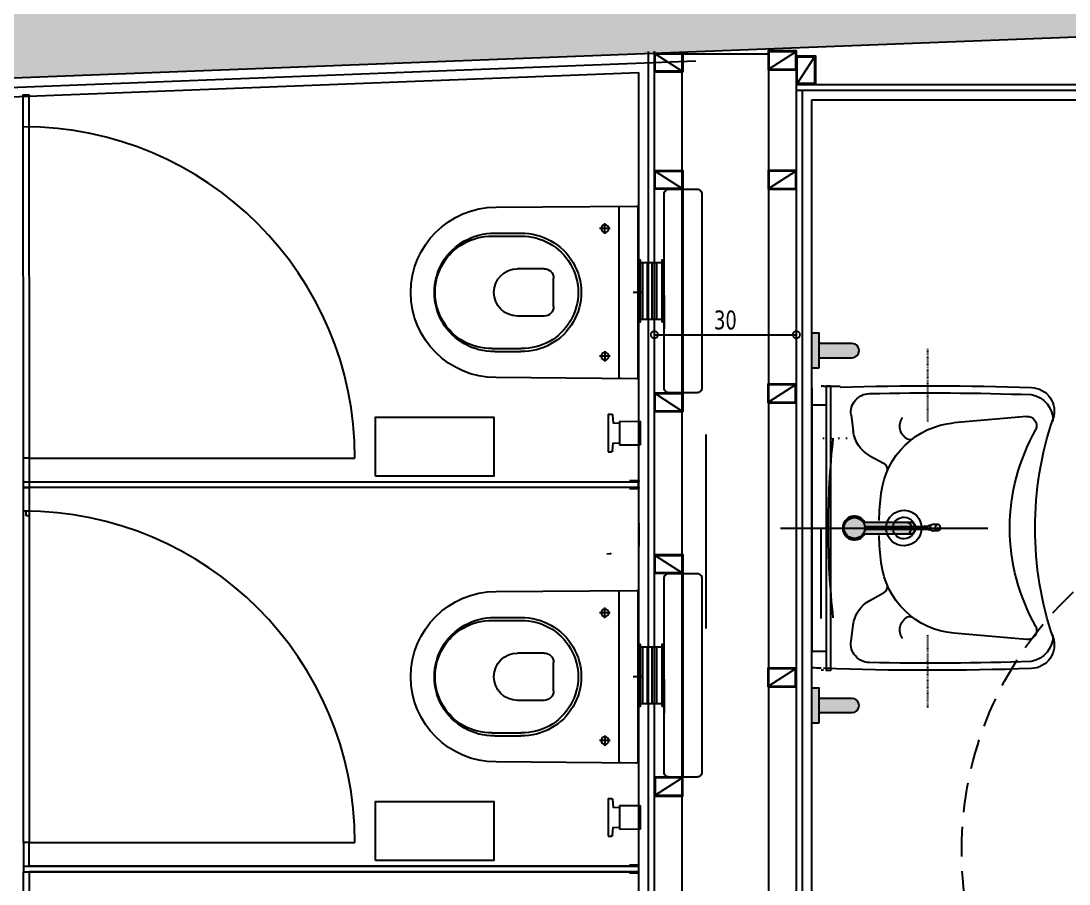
# Model space of a CAD drawing. Header units: millimetres. Extents: x -29311 to -3405, y 28913 to 42880.
# Drawn here: x -8967 to -8745.7, y 32188.9 to 32371.3 of the extents above; entities that cross this region are included whole.
import ezdxf

# ---------------------------------------------------------------- set-up
doc = ezdxf.new("R2010")
doc.units = ezdxf.units.MM
for name, pattern in [('( Hidden )', [0.375, 0.25, -0.125]), ('CENTER2', [1.125, 0.75, -0.125, 0.125, -0.125]), ('Water Basin_ACCESIBLE WC_01$0$01-197_WC_L1-keyplan$0$194_PTB_WET_L0$0$DOT', [1.5, 0, -1.5])]:
    doc.linetypes.add(name, pattern=pattern)
for name, color, linetype in [('A-BA', 1, 'Continuous'), ('A-DUVAR-ALCIPAN', 9, 'Continuous'), ('A-DUVAR-ALCIPAN-CELIK', 144, 'Continuous'), ('A-DUVAR-TARAMA', 251, 'Continuous'), ('A-KAPLAMA-AHSAP', 34, 'Continuous'), ('A-KAPLAMA-SERAMIK', 31, 'Continuous'), ('A-OLCU-IC', 126, 'Continuous'), ('A-SIVA-IC', 97, 'Continuous'), ('A-TEFRIS-SABIT', 177, 'Continuous'), ('Faucet_ACCESIBLE_01$0$01-197_WC_L1-keyplan$0$ah_mask', 255, 'Continuous')]:
    doc.layers.add(name, color=color, linetype=linetype)
doc.layers.add('tarama-betonarme', color=252, linetype='Continuous', lineweight=13)
doc.styles.add('Dimension Text', font='tahoma.ttf', dxfattribs={"width": 0.8})
doc.dimstyles.new('AYG-OLCU 1 to 2', dxfattribs={"dimtxt": 4, "dimasz": 3, "dimexe": 1.5, "dimexo": 1, "dimgap": 1, "dimtad": 1, "dimdec": 0, "dimdsep": 46, "dimtxsty": 'Dimension Text', "dimblk": 'DOTSMALL', "dimcen": 0, "dimclrd": 256, "dimclre": 256, "dimclrt": 256, "dimadec": 0, "dimazin": 0, "dimtfac": 1, "dimtdec": 0, "dimtofl": 0, "dimtmove": 1, "dimatfit": 3, "dimfxl": 1, "dimarcsym": 0})

# ---------------------------------------------------------------- blocks, each defined once
blk = doc.blocks.new('A$C7B0C6078')
for p, q in [((439.9, 361.7), (439.9, 3.3)), ((172.1, 301.2), (232.8, 301.2)), ((177.2, 307.5), (232.7, 307.5)), ((281.7, 232.5), (225.5, 232.5)), ((301.7, 212.5), (301.7, 152.5)), ((175.5, 182.5), (175.5, 182.5)), ((281.7, 132.5), (225.5, 132.5)), ((172.1, 63.8), (232.8, 63.8)), ((177.2, 57.5), (232.7, 57.5))]:
    blk.add_line(p, q)
at = {"color": 4, "linetype": 'CENTER2', "ltscale": 30}
for p, q in [((421, 317.5), (398.9, 317.5)), ((409.9, 306.4), (409.9, 328.6)), ((488.8, 182.5), (469.4, 182.5)), ((421, 47.5), (398.9, 47.5)), ((409.9, 58.6), (409.9, 36.4))]:
    blk.add_line(p, q, dxfattribs=at)
blk.add_lwpolyline([(480, 362, 0.416782), (477, 365), (180, 362.5, 1), (180, 2.5), (477, 0, 0.416585), (480, 3)], format="xyb", close=True)
for centre in [(409.9, 317.5), (409.9, 47.5)]:
    blk.add_circle(centre, 8)
for centre, radius, start, end in [((442.9, 361.7), 3, 90.4828, 180), ((174.9, 182.5), 125, 88.9853, 271.0147), ((169.9, 182.5), 118.7, 88.9853, 271.0147), ((234.9, 182.5), 125, 268.9853, 91.0147), ((234.9, 182.5), 118.7, 268.9853, 91.0147), ((225.5, 182.5), 50, 90, 180), ((281.7, 212.5), 20, 0, 90), ((225.5, 182.5), 50, 180, 270), ((281.7, 152.5), 20, 270, 0), ((442.9, 3.3), 3, 180, 269.5172)]:
    blk.add_arc(centre, radius, start, end)
blk = doc.blocks.new('ISLAK ACIM')
at = {"layer": 'A-TEFRIS-SABIT'}
for p, q in [((82787.45, 16223.07), (82787.45, 16259.02)), ((82792.83, 16215.14), (82792.74, 16213.5)), ((82793.74, 16215.35), (82793.03, 16215.33)), ((82793.74, 16215.35), (82793.74, 16207.35)), ((82786.95, 16208.93), (82786.95, 16213.76)), ((82791.4, 16213.85), (82787, 16213.81)), ((82791.4, 16213.85), (82791.4, 16208.85)), ((82792.71, 16213.47), (82791.4, 16213.45)), ((82791.4, 16208.85), (82787, 16208.88)), ((82792.71, 16209.22), (82791.4, 16209.24)), ((82792.83, 16207.55), (82792.74, 16209.19)), ((82793.74, 16207.35), (82793.03, 16207.36))]:
    blk.add_line(p, q, dxfattribs=at)
blk.add_lwpolyline([(82773.95, 16261.85), (82773.95, 16220.85, 0.414214), (82774.95, 16219.85), (82780.95, 16219.85, 0.414214), (82781.95, 16220.85), (82781.95, 16261.85, 0.414214), (82780.95, 16262.85), (82774.95, 16262.85, 0.414214)], format="xyb", close=True, dxfattribs=at)
blk.add_lwpolyline([(82773.95, 16261.85), (82773.95, 16220.85, 0.414214), (82774.95, 16219.85), (82780.95, 16219.85, 0.414214), (82781.95, 16220.85), (82781.95, 16261.85, 0.414214), (82780.95, 16262.85), (82774.95, 16262.85, 0.414214)], format="xyb", close=True, dxfattribs=at)
for points in [[(82777.95, 16219.85), (82777.95, 16262.85)], [(82786.95, 16247.35), (82782.45, 16247.35)], [(82783.45, 16235.35), (82783.45, 16247.35)], [(82784.45, 16235.35), (82784.45, 16247.35)], [(82785.45, 16235.35), (82785.45, 16247.35)], [(82786.45, 16235.35), (82786.45, 16247.35)], [(82787.45, 16234.85), (82787.45, 16247.85)], [(82787.45, 16234.85), (82787.45, 16247.85)], [(82781.95, 16240.5), (82781.95, 16233.35)], [(82782.45, 16235.35), (82786.95, 16235.35)]]:
    blk.add_lwpolyline(points, dxfattribs=at)
for points in [[(82782.45, 16234.85), (82781.95, 16234.85), (82781.95, 16247.85), (82782.45, 16247.85), (82782.45, 16234.85)], [(82787.45, 16234.85), (82786.95, 16234.85), (82786.95, 16247.85), (82787.45, 16247.85), (82787.45, 16234.85)], [(82842.88, 16202.2), (82842.88, 16214.7), (82817.88, 16214.7), (82817.88, 16202.2)]]:
    blk.add_lwpolyline(points, close=True, dxfattribs=at)
for centre, radius, start, end in [((82793.03, 16215.13), 0.2, 91, 176.9165), ((82787, 16213.76), 0.05, 90.5, 180), ((82792.71, 16213.5), 0.03, 271, 356.9165), ((82787, 16208.93), 0.05, 180, 269.5), ((82792.71, 16209.19), 0.03, 3.0835, 89), ((82793.03, 16207.56), 0.2, 183.0835, 269)]:
    blk.add_arc(centre, radius, start, end, dxfattribs=at)
at = {"layer": 'A-TEFRIS-SABIT', "xscale": 0.1, "yscale": 0.1, "zscale": 0.1, "rotation": 180}
blk.add_blockref('A$C7B0C6078', (82835.45, 16259.3), dxfattribs=at)
blk = doc.blocks.new('Faucet_ACCESIBLE_01')
at = {"layer": 'Faucet_ACCESIBLE_01$0$01-197_WC_L1-keyplan$0$ah_mask'}
h = blk.add_hatch(color=256, dxfattribs=at)
h.dxf.hatch_style = 1
h.paths.add_polyline_path([(-12.3, -111.8), (-12.3, -109.3), (-12.3, -109.1), (-12.4, -108.5), (-12.7, -108.1), (-12.7, -108, -0.243935), (-22, -90.1, -1), (22, -90.1, -0.239732), (12.9, -107.8, 0.21394), (12.2, -109.3), (12.2, -111.8, 3.819842)])
h.paths.add_polyline_path([(-22, -90.1, 0.243935), (-12.7, -108, 0.607801), (22, -90.1, 1)])
edge = h.paths.add_edge_path()
edge.add_spline(control_points=[(-12.3, -200.6), (-12.3, -201.5), (-11.9, -203.2), (-11, -204.8), (-10.5, -205.5)], knot_values=[0, 0, 0, 0, 0.48841, 1, 1, 1, 1], degree=3, periodic=0)
edge.add_arc((-3, -199.6), 9.5, 218.4071, 221.2378)
edge.add_arc((-2.8, -199.3), 9.86, 221.2378, 224.011)
edge.add_spline(control_points=[(-9.8, -206.2), (-8.9, -207.2), (-6.6, -208.8), (-3.9, -209.6), (-2.5, -209.8)], knot_values=[0, 0, 0, 0, 0.480822, 1, 1, 1, 1], degree=3, periodic=0)
edge.add_line((-2.5, -209.8), (-2.4, -219.1))
edge.add_spline(control_points=[(-2.4, -219.1), (-3.8, -218.9), (-5.7, -218.3), (-8, -217), (-9.5, -215.9), (-10.7, -214.5), (-11.6, -213), (-12.1, -211.5), (-12.2, -210.4), (-12.2, -209.9)], knot_values=[0.007207, 0.007207, 0.007207, 0.007207, 0.28386, 0.416326, 0.543567, 0.665455, 0.782498, 0.895852, 1, 1, 1, 1], degree=3, periodic=0)
edge.add_spline(control_points=[(-12.2, -209.9), (-12.2, -210.4), (-12.1, -211.5), (-11.6, -213), (-10.7, -214.5), (-9.5, -215.8), (-8, -217), (-5.7, -218.2), (-3.8, -218.8), (-2.4, -219)], knot_values=[0, 0, 0, 0, 0.103085, 0.215593, 0.332128, 0.453895, 0.581383, 0.714403, 0.992774, 0.992774, 0.992774, 0.992774], degree=3, periodic=0)
edge.add_spline(control_points=[(-2.4, -219.1), (-3.8, -218.9), (-5.7, -218.3), (-8, -217), (-9.5, -215.9), (-10.7, -214.5), (-11.6, -213), (-12.1, -211.5), (-12.2, -210.4), (-12.2, -209.9)], knot_values=[0.007207, 0.007207, 0.007207, 0.007207, 0.28386, 0.416326, 0.543567, 0.665455, 0.782498, 0.895852, 1, 1, 1, 1], degree=3, periodic=0)
edge.add_spline(control_points=[(-12.2, -209.9), (-12.2, -210.4), (-12.1, -211.5), (-11.6, -213), (-10.7, -214.5), (-9.5, -215.8), (-8, -217), (-5.7, -218.2), (-3.8, -218.8), (-2.4, -219)], knot_values=[0, 0, 0, 0, 0.103085, 0.215593, 0.332128, 0.453895, 0.581383, 0.714403, 0.992774, 0.992774, 0.992774, 0.992774], degree=3, periodic=0)
edge.add_spline(control_points=[(-2.4, -219.1), (-3.8, -218.9), (-5.7, -218.3), (-8, -217), (-9.5, -215.9), (-10.7, -214.5), (-11.6, -213), (-12.1, -211.5), (-12.2, -210.4), (-12.2, -209.9)], knot_values=[0.007207, 0.007207, 0.007207, 0.007207, 0.28386, 0.416326, 0.543567, 0.665455, 0.782498, 0.895852, 1, 1, 1, 1], degree=3, periodic=0)
edge.add_spline(control_points=[(-12.2, -209.9), (-12.2, -210.4), (-12.1, -211.5), (-11.6, -213), (-10.7, -214.5), (-9.5, -215.8), (-8, -217), (-5.7, -218.2), (-3.8, -218.8), (-2.4, -219)], knot_values=[0, 0, 0, 0, 0.103085, 0.215593, 0.332128, 0.453895, 0.581383, 0.714403, 0.992774, 0.992774, 0.992774, 0.992774], degree=3, periodic=0)
edge.add_line((-12.3, -209.9), (-12.3, -200.6))
edge = h.paths.add_edge_path()
edge.add_spline(control_points=[(11.7, -212.7), (11.7, -212.6), (11.8, -212.4), (11.8, -212.3)], knot_values=[0.190664, 0.190664, 0.190664, 0.190664, 0.221831, 0.221831, 0.221831, 0.221831], degree=3, periodic=0)
edge.add_spline(control_points=[(11.8, -212.3), (11.9, -212.2), (11.9, -212.1), (11.9, -211.9)], knot_values=[0.159577, 0.159577, 0.159577, 0.159577, 0.190664, 0.190664, 0.190664, 0.190664], degree=3, periodic=0)
edge.add_spline(control_points=[(11.9, -211.9), (12, -211.8), (12, -211.6), (12, -211.5)], knot_values=[0.128396, 0.128396, 0.128396, 0.128396, 0.159577, 0.159577, 0.159577, 0.159577], degree=3, periodic=0)
edge.add_spline(control_points=[(12, -211.5), (12.1, -211.4), (12.1, -211.3), (12.1, -211.2), (12.1, -211.1)], knot_values=[0.097326, 0.097326, 0.097326, 0.097326, 0.114193, 0.128396, 0.128396, 0.128396, 0.128396], degree=3, periodic=0)
edge.add_spline(control_points=[(12.1, -211.1), (12.2, -211), (12.2, -210.8), (12.2, -210.7)], knot_values=[0.06628, 0.06628, 0.06628, 0.06628, 0.097326, 0.097326, 0.097326, 0.097326], degree=3, periodic=0)
edge.add_spline(control_points=[(12.2, -210.7), (12.2, -210.6), (12.2, -210.4), (12.2, -210.3)], knot_values=[0.035072, 0.035072, 0.035072, 0.035072, 0.06628, 0.06628, 0.06628, 0.06628], degree=3, periodic=0)
edge.add_spline(control_points=[(12.2, -210.3), (12.2, -210.2), (12.2, -210), (12.2, -209.9)], knot_values=[0.007893, 0.007893, 0.007893, 0.007893, 0.035072, 0.035072, 0.035072, 0.035072], degree=3, periodic=0)
edge.add_spline(control_points=[(12.2, -209.9), (12.2, -209.9), (12.2, -209.8), (12.2, -209.8)], knot_values=[0, 0, 0, 0, 0.007869, 0.007869, 0.007869, 0.007869], degree=3, periodic=0)
edge.add_line((12.2, -209.8), (12.2, -200.6))
edge.add_spline(control_points=[(12.2, -200.6), (12.2, -201.1), (12.2, -202), (11.7, -203.7), (10.9, -204.9), (10.3, -205.7)], knot_values=[0, 0, 0, 0, 0.242616, 0.488589, 1, 1, 1, 1], degree=3, periodic=0)
edge.add_arc((2.9, -199.5), 9.68, 317.3642, 320.1647, ccw=False)
edge.add_spline(control_points=[(10, -206), (9.2, -206.9), (7.2, -208.4), (4.8, -209.3), (3.6, -209.6)], knot_values=[0, 0, 0, 0, 0.481328, 1, 1, 1, 1], degree=3, periodic=0)
edge.add_line((3.5, -209.6), (3.6, -218.8))
edge.add_spline(control_points=[(3.6, -218.8), (3.9, -218.7), (4.1, -218.6), (4.4, -218.6)], knot_values=[0.937978, 0.937978, 0.937978, 0.937978, 1, 1, 1, 1], degree=3, periodic=0)
edge.add_spline(control_points=[(4.4, -218.6), (4.7, -218.5), (4.9, -218.4), (5.2, -218.3)], knot_values=[0.875, 0.875, 0.875, 0.875, 0.937978, 0.937978, 0.937978, 0.937978], degree=3, periodic=0)
edge.add_spline(control_points=[(5.2, -218.3), (5.5, -218.2), (5.7, -218.1), (6, -218)], knot_values=[0.813247, 0.813247, 0.813247, 0.813247, 0.875, 0.875, 0.875, 0.875], degree=3, periodic=0)
edge.add_spline(control_points=[(6, -218), (6.2, -217.9), (6.5, -217.8), (6.8, -217.6)], knot_values=[0.750307, 0.750307, 0.750307, 0.750307, 0.813247, 0.813247, 0.813247, 0.813247], degree=3, periodic=0)
edge.add_spline(control_points=[(6.8, -217.6), (6.9, -217.6), (7.1, -217.5), (7.3, -217.3), (7.5, -217.2)], knot_values=[0.688733, 0.688733, 0.688733, 0.688733, 0.716714, 0.750307, 0.750307, 0.750307, 0.750307], degree=3, periodic=0)
edge.add_spline(control_points=[(7.5, -217.2), (7.7, -217.1), (8, -216.9), (8.2, -216.8)], knot_values=[0.625625, 0.625625, 0.625625, 0.625625, 0.688733, 0.688733, 0.688733, 0.688733], degree=3, periodic=0)
edge.add_spline(control_points=[(8.2, -216.8), (8.4, -216.6), (8.6, -216.5), (8.9, -216.3)], knot_values=[0.564226, 0.564226, 0.564226, 0.564226, 0.625625, 0.625625, 0.625625, 0.625625], degree=3, periodic=0)
edge.add_spline(control_points=[(8.9, -216.3), (9.1, -216.1), (9.3, -215.9), (9.5, -215.7)], knot_values=[0.501051, 0.501051, 0.501051, 0.501051, 0.564226, 0.564226, 0.564226, 0.564226], degree=3, periodic=0)
edge.add_spline(control_points=[(9.5, -215.7), (9.6, -215.6), (9.8, -215.4), (10, -215.2), (10.1, -215.1)], knot_values=[0.439718, 0.439718, 0.439718, 0.439718, 0.477061, 0.501051, 0.501051, 0.501051, 0.501051], degree=3, periodic=0)
edge.add_spline(control_points=[(10.1, -215.1), (10.3, -214.9), (10.4, -214.7), (10.6, -214.5)], knot_values=[0.37648, 0.37648, 0.37648, 0.37648, 0.439718, 0.439718, 0.439718, 0.439718], degree=3, periodic=0)
edge.add_spline(control_points=[(10.6, -214.5), (10.7, -214.4), (10.9, -214.1), (11, -213.9), (11.1, -213.8)], knot_values=[0.315211, 0.315211, 0.315211, 0.315211, 0.349707, 0.37648, 0.37648, 0.37648, 0.37648], degree=3, periodic=0)
edge.add_spline(control_points=[(11.1, -213.8), (11.2, -213.6), (11.3, -213.4), (11.5, -213.1)], knot_values=[0.255919, 0.255919, 0.255919, 0.255919, 0.315211, 0.315211, 0.315211, 0.315211], degree=3, periodic=0)
edge.add_spline(control_points=[(11.5, -213.1), (11.5, -213), (11.6, -212.9), (11.6, -212.7), (11.7, -212.7)], knot_values=[0.221831, 0.221831, 0.221831, 0.221831, 0.252774, 0.255919, 0.255919, 0.255919, 0.255919], degree=3, periodic=0)
edge = h.paths.add_edge_path()
edge.add_spline(control_points=[(3.7, -238.4), (3.7, -238.3), (3.6, -238.1), (3.4, -238), (3.2, -237.8), (2.8, -237.6), (2.3, -237.5), (1.6, -237.4), (1.1, -237.4), (0.7, -237.4)], knot_values=[0, 0, 0, 0, 0.062228, 0.139045, 0.237298, 0.357982, 0.498906, 0.6563, 1, 1, 1, 1], degree=3, periodic=0)
edge.add_spline(control_points=[(0.7, -237.4), (0.3, -237.4), (-0.3, -237.4), (-1, -237.5), (-1.4, -237.7), (-1.8, -237.8), (-2.1, -238), (-2.3, -238.2), (-2.3, -238.3), (-2.3, -238.4)], knot_values=[0, 0, 0, 0, 0.343571, 0.500993, 0.641975, 0.762716, 0.861006, 0.937817, 1, 1, 1, 1], degree=3, periodic=0)
edge.add_spline(control_points=[(-2.3, -238.4), (-2.3, -239), (-2.3, -241.1), (-2.3, -243.2), (-2.3, -244.7)], knot_values=[0, 0, 0, 0, 0.281539, 0.998483, 0.998483, 0.998483, 0.998483], degree=3, periodic=0)
edge.add_spline(control_points=[(-2.3, -244.7), (-2.2, -244.6), (-1.7, -244.2), (-0.7, -243.7), (0.3, -243.6), (0.7, -243.6)], knot_values=[0.388222, 0.388222, 0.388222, 0.388222, 0.481211, 0.737276, 1, 1, 1, 1], degree=3, periodic=0)
edge.add_spline(control_points=[(0.7, -243.6), (1.2, -243.6), (2.1, -243.7), (3.1, -244.2), (3.6, -244.5), (3.7, -244.6)], knot_values=[0.391649, 0.391649, 0.391649, 0.391649, 0.654408, 0.9104, 1, 1, 1, 1], degree=3, periodic=0)
edge.add_spline(control_points=[(3.7, -244.6), (3.7, -243.1), (3.7, -241.1), (3.7, -239), (3.7, -238.4)], knot_values=[0, 0, 0, 0, 0.716597, 0.9982, 0.9982, 0.9982, 0.9982], degree=3, periodic=0)
edge = h.paths.add_edge_path()
edge.add_spline(control_points=[(4.9, -246.3), (4.8, -246.1), (4.6, -245.8), (4.3, -245.2), (4, -244.9), (3.8, -244.7), (3.7, -244.6)], knot_values=[0, 0, 0, 0, 0.116545, 0.235325, 0.356833, 0.391649, 0.391649, 0.391649, 0.391649], degree=3, periodic=0)
edge.add_spline(control_points=[(3.7, -244.6), (3.6, -244.5), (3.1, -244.2), (2.1, -243.7), (1.2, -243.6), (0.7, -243.6)], knot_values=[0.391649, 0.391649, 0.391649, 0.391649, 0.481249, 0.737241, 1, 1, 1, 1], degree=3, periodic=0)
edge.add_spline(control_points=[(0.7, -243.6), (0.3, -243.6), (-0.7, -243.7), (-1.7, -244.2), (-2.2, -244.6), (-2.3, -244.7)], knot_values=[0.388222, 0.388222, 0.388222, 0.388222, 0.650946, 0.907011, 1, 1, 1, 1], degree=3, periodic=0)
edge.add_spline(control_points=[(-2.3, -244.7), (-2.3, -244.7), (-2.5, -244.9), (-2.8, -245.3), (-3.2, -245.8), (-3.3, -246.2), (-3.4, -246.4)], knot_values=[0, 0, 0, 0, 0.031458, 0.152973, 0.271727, 0.388222, 0.388222, 0.388222, 0.388222], degree=3, periodic=0)
edge.add_line((-3.4, -246.4), (-5.5, -253.9))
edge.add_spline(control_points=[(-5.5, -253.9), (-5.4, -253.6), (-5.2, -253), (-4.7, -252.2), (-4, -251.5), (-3.2, -250.8), (-2.3, -250.3), (-1, -249.8), (0.1, -249.6), (0.8, -249.6)], knot_values=[0, 0, 0, 0, 0.116408, 0.235074, 0.356498, 0.480853, 0.607993, 0.737479, 1, 1, 1, 1], degree=3, periodic=0)
edge.add_spline(control_points=[(0.8, -249.6), (1.5, -249.6), (2.6, -249.8), (3.9, -250.3), (4.8, -250.8), (5.6, -251.4), (6.2, -252.1), (6.8, -253), (7, -253.6), (7.1, -253.9)], knot_values=[0, 0, 0, 0, 0.262559, 0.392007, 0.519103, 0.643428, 0.764848, 0.88354, 1, 1, 1, 1], degree=3, periodic=0)
edge.add_line((7, -253.6), (4.9, -246.3))
edge = h.paths.add_edge_path()
edge.add_spline(control_points=[(7.4, -266), (7.4, -265.7), (7.3, -264.9), (6.9, -263.9), (6.3, -262.9), (5.5, -262), (4.5, -261.3), (3.4, -260.8), (2.1, -260.5), (1.3, -260.4), (0.9, -260.4)], knot_values=[0, 0, 0, 0, 0.116092, 0.233605, 0.3537, 0.47709, 0.603958, 0.733967, 0.866337, 1, 1, 1, 1], degree=3, periodic=0)
edge.add_spline(control_points=[(0.9, -260.4), (0.4, -260.4), (-0.4, -260.5), (-1.6, -260.8), (-2.8, -261.4), (-3.8, -262.1), (-4.6, -262.9), (-5.2, -263.9), (-5.6, -265), (-5.6, -265.7), (-5.6, -266.1)], knot_values=[0, 0, 0, 0, 0.133627, 0.266017, 0.396075, 0.522992, 0.64641, 0.766497, 0.883969, 1, 1, 1, 1], degree=3, periodic=0)
edge.add_spline(control_points=[(-5.6, -266.1), (-5.6, -266.5), (-5.5, -267.2), (-5.2, -268.3), (-4.5, -269.3), (-3.7, -270.1), (-2.7, -270.8), (-1.6, -271.3), (-0.4, -271.6), (0.4, -271.7), (0.9, -271.7)], knot_values=[0, 0, 0, 0, 0.116092, 0.233605, 0.3537, 0.47709, 0.603958, 0.733967, 0.866337, 1, 1, 1, 1], degree=3, periodic=0)
edge.add_spline(control_points=[(0.9, -271.7), (1.3, -271.7), (2.1, -271.6), (3.4, -271.3), (4.5, -270.8), (5.5, -270.1), (6.3, -269.2), (6.9, -268.2), (7.3, -267.1), (7.4, -266.4), (7.4, -266)], knot_values=[0, 0, 0, 0, 0.133627, 0.266017, 0.396075, 0.522992, 0.64641, 0.766497, 0.883969, 1, 1, 1, 1], degree=3, periodic=0)
h = blk.add_hatch(color=256, dxfattribs=at)
h.dxf.hatch_style = 1
edge = h.paths.add_edge_path()
edge.add_arc((-0.1, -84.7), 27.8, 261.1694, 264.0911, ccw=False)
edge.add_arc((-4.3, -111.9), 0.35, 180.2833, 261.1694, ccw=False)
edge.add_line((-4.6, -111.9), (-4.6, -111.6))
edge.add_arc((0, -90.1), 22, 234.943, 257.9478, ccw=False)
edge.add_line((-12.7, -108.1), (-12.4, -108.5))
edge.add_line((-12.4, -108.5), (-12.3, -109.1))
edge.add_line((-12.3, -109.1), (-12.3, -200.6))
edge.add_spline(control_points=[(-12.3, -200.6), (-12.3, -201.5), (-11.9, -203.2), (-11, -204.8), (-10.5, -205.5)], knot_values=[0, 0, 0, 0, 0.48841, 1, 1, 1, 1], degree=3, periodic=0)
edge.add_arc((-3, -199.6), 9.5, 218.4071, 221.2378)
edge.add_arc((-2.8, -199.3), 9.86, 221.2378, 224.011)
edge.add_spline(control_points=[(-9.8, -206.2), (-8.9, -207.2), (-6.6, -208.8), (-3.9, -209.6), (-2.5, -209.8)], knot_values=[0, 0, 0, 0, 0.480822, 1, 1, 1, 1], degree=3, periodic=0)
edge.add_line((-2.5, -209.8), (-2.9, -112.4))
edge = h.paths.add_edge_path()
edge.add_arc((0, -90.1), 22, 262.4458, 278.1208, ccw=False)
edge.add_line((-2.9, -111.9), (-2.3, -238.4))
edge.add_spline(control_points=[(-2.3, -238.4), (-2.3, -238.3), (-2.3, -238.2), (-2.1, -238), (-1.8, -237.8), (-1.4, -237.7), (-1, -237.5), (-0.3, -237.4), (0.3, -237.4), (0.7, -237.4)], knot_values=[0, 0, 0, 0, 0.062183, 0.138994, 0.237284, 0.358025, 0.499007, 0.656429, 1, 1, 1, 1], degree=3, periodic=0)
edge.add_spline(control_points=[(0.7, -237.4), (1.1, -237.4), (1.6, -237.4), (2.3, -237.5), (2.8, -237.6), (3.2, -237.8), (3.4, -238), (3.6, -238.1), (3.7, -238.3), (3.7, -238.4)], knot_values=[0, 0, 0, 0, 0.3437, 0.501094, 0.642018, 0.762702, 0.860955, 0.937772, 1, 1, 1, 1], degree=3, periodic=0)
edge.add_line((3.7, -238.1), (3.1, -111.8))
edge = h.paths.add_edge_path()
edge.add_arc((14.2, -109.3), 2, 132.2618, 180.5651, ccw=False)
edge.add_arc((0, -90.1), 22, 278.1208, 306.0752, ccw=False)
edge.add_line((3.1, -111.8), (3.5, -209.6))
edge.add_spline(control_points=[(3.6, -209.6), (4.8, -209.3), (7.2, -208.4), (9.2, -206.9), (10, -206)], knot_values=[0, 0, 0, 0, 0.518672, 1, 1, 1, 1], degree=3, periodic=0)
edge.add_arc((2.9, -199.5), 9.68, 317.3642, 320.1647)
edge.add_spline(control_points=[(10.3, -205.7), (10.9, -204.9), (11.7, -203.7), (12.2, -202), (12.2, -201.1), (12.2, -200.6)], knot_values=[0, 0, 0, 0, 0.511411, 0.757384, 1, 1, 1, 1], degree=3, periodic=0)
edge.add_line((12.2, -200.6), (12.2, -109.3))
at = {"linetype": 'Continuous'}
for p, q in [((-12.3, -109.3), (-12.3, -209.8)), ((12.2, -109.3), (12.2, -209.8)), ((12.2, -109.3), (12.2, -109.3)), ((-4.6, -111.9), (-4.6, -111.6)), ((-2.9, -112.2), (-4.3, -112.2)), ((-2.9, -111.8), (-2.3, -238.4)), ((3.1, -111.8), (3.7, -238.4)), ((4.5, -112.2), (3.1, -112.2)), ((4.8, -111.8), (4.8, -111.5)), ((-5.6, -266.1), (-5.7, -255.3)), ((-5.5, -253.9), (-3.4, -246.4)), ((7.1, -253.9), (4.9, -246.3)), ((7.4, -266), (7.3, -255.2))]:
    blk.add_line(p, q, dxfattribs=at)
blk.add_lwpolyline([(-12.9, -107.9), (-12.7, -108.1), (-12.4, -108.5), (-12.3, -109.1), (-12.3, -109.3)], dxfattribs=at)
blk.add_circle((0, -90.1), 22, dxfattribs=at)
for centre, radius, start, end in [((0, -90), 25, 299.3626, 240.6373), ((0, -91.2), 24.5, 202.4086, 210.7003), ((0, -91.3), 24.5, 202.4741, 212.336), ((-18.5, -102.2), 3, 210.7003, 232.4618), ((-18.2, -102.8), 3, 212.336, 239.2692), ((14.2, -109.3), 2, 126.4265, 180), ((18.2, -102.8), 3, 300.7357, 327.664), ((18.5, -102.2), 3, 307.5344, 329.2997), ((0, -91.3), 24.5, 327.664, 337.5253), ((0, -91.2), 24.5, 329.2997, 337.5907), ((-4.3, -111.9), 0.35, 180.2833, 261.1694), ((-0.1, -84.7), 27.8, 261.1694, 264.0907), ((-0.1, -84.7), 27.8, 276.476, 279.3972), ((4.4, -111.8), 0.35, 279.3972, 0.2833), ((-3, -199.6), 9.5, 218.4071, 221.2422), ((-2.8, -199.3), 9.86, 221.2421, 224.011), ((2.9, -199.5), 9.68, 317.3642, 320.1647), ((-0.8, -255.3), 4.92, 164.1974, 180.3763), ((2.4, -255.3), 4.92, 0.439, 16.6191)]:
    blk.add_arc(centre, radius, start, end, dxfattribs=at)
for points, knots in [([(-12.3, -200.6), (-12.3, -201.5), (-11.9, -203.2), (-11, -204.8), (-10.5, -205.5)], [0, 0, 0, 0, 0.48841, 1, 1, 1, 1]), ([(-12.3, -209.8), (-12.3, -210.4), (-12.1, -211.5), (-11.6, -213), (-10.7, -214.5), (-9.5, -215.9), (-8, -217), (-5.7, -218.3), (-3.8, -218.9), (-2.4, -219.1)], [0, 0, 0, 0, 0.111355, 0.224708, 0.341751, 0.463639, 0.590881, 0.723347, 1, 1, 1, 1]), ([(-2.4, -219), (-3.8, -218.8), (-5.7, -218.2), (-8, -217), (-9.5, -215.8), (-10.7, -214.5), (-11.6, -213), (-12.1, -211.4), (-12.3, -210.3), (-12.3, -209.8)], [0, 0, 0, 0, 0.27837, 0.41139, 0.538879, 0.660646, 0.77718, 0.889688, 1, 1, 1, 1]), ([(-9.8, -206.2), (-8.9, -207.2), (-6.6, -208.8), (-3.9, -209.6), (-2.5, -209.8)], [0, 0, 0, 0, 0.480822, 1, 1, 1, 1]), ([(10, -206), (9.2, -206.9), (7.2, -208.4), (4.8, -209.3), (3.6, -209.6)], [0, 0, 0, 0, 0.481328, 1, 1, 1, 1]), ([(12.2, -209.8), (12.2, -210.3), (12.1, -211.3), (11.7, -212.8), (10.9, -214.2), (9.5, -215.9), (7.1, -217.7), (4.8, -218.6), (3.6, -218.8)], [0, 0, 0, 0, 0.112524, 0.226792, 0.344311, 0.466183, 0.724063, 1, 1, 1, 1]), ([(12.2, -209.8), (12.2, -210.3), (12.1, -211.3), (11.7, -212.8), (10.9, -214.2), (9.5, -215.9), (7.1, -217.7), (4.8, -218.5), (3.6, -218.8)], [0, 0, 0, 0, 0.111529, 0.224976, 0.341983, 0.463707, 0.722326, 1, 1, 1, 1]), ([(12.2, -200.6), (12.2, -201.1), (12.2, -202), (11.7, -203.7), (10.9, -204.9), (10.3, -205.7)], [0, 0, 0, 0, 0.242616, 0.488589, 1, 1, 1, 1]), ([(0.7, -237.4), (0.3, -237.4), (-0.3, -237.4), (-1, -237.5), (-1.4, -237.7), (-1.8, -237.8), (-2.1, -238), (-2.3, -238.2), (-2.3, -238.3), (-2.3, -238.4)], [0, 0, 0, 0, 0.343571, 0.500993, 0.641975, 0.762716, 0.861006, 0.937817, 1, 1, 1, 1]), ([(-2.3, -238.4), (-2.3, -239), (-2.3, -241.1), (-2.3, -243.2), (-2.3, -244.7)], [0, 0, 0, 0, 0.281539, 1, 1, 1, 1]), ([(3.7, -238.4), (3.7, -238.3), (3.6, -238.1), (3.4, -238), (3.2, -237.8), (2.8, -237.6), (2.3, -237.5), (1.6, -237.4), (1.1, -237.4), (0.7, -237.4)], [0, 0, 0, 0, 0.062228, 0.139045, 0.237298, 0.357982, 0.498906, 0.6563, 1, 1, 1, 1]), ([(3.7, -238.4), (3.7, -239), (3.7, -241.1), (3.7, -243.1), (3.7, -244.7)], [0, 0, 0, 0, 0.281603, 1, 1, 1, 1]), ([(-5.6, -266.1), (-5.6, -265.7), (-5.6, -265), (-5.2, -263.9), (-4.6, -262.9), (-3.8, -262.1), (-2.8, -261.4), (-1.6, -260.8), (-0.4, -260.5), (0.4, -260.4), (0.9, -260.4)], [0, 0, 0, 0, 0.116031, 0.233503, 0.35359, 0.477008, 0.603925, 0.733983, 0.866373, 1, 1, 1, 1]), ([(-5.5, -253.9), (-5.4, -253.6), (-5.2, -253), (-4.7, -252.2), (-4, -251.5), (-3.2, -250.8), (-2.3, -250.3), (-1, -249.8), (0.1, -249.6), (0.8, -249.6)], [0, 0, 0, 0, 0.116408, 0.235074, 0.356498, 0.480853, 0.607993, 0.737479, 1, 1, 1, 1]), ([(-3.4, -246.4), (-3.3, -246.2), (-3.2, -245.8), (-2.8, -245.3), (-2.4, -244.8), (-1.7, -244.2), (-0.7, -243.7), (0.3, -243.6), (0.7, -243.6)], [0, 0, 0, 0, 0.116495, 0.23525, 0.356764, 0.481211, 0.737276, 1, 1, 1, 1]), ([(4.9, -246.3), (4.8, -246.1), (4.6, -245.8), (4.3, -245.2), (3.9, -244.7), (3.2, -244.2), (2.1, -243.7), (1.2, -243.6), (0.7, -243.6)], [0, 0, 0, 0, 0.116545, 0.235325, 0.356833, 0.481249, 0.737241, 1, 1, 1, 1]), ([(7.1, -253.9), (7, -253.6), (6.8, -253), (6.2, -252.1), (5.6, -251.4), (4.8, -250.8), (3.9, -250.3), (2.6, -249.8), (1.5, -249.6), (0.8, -249.6)], [0, 0, 0, 0, 0.11646, 0.235152, 0.356572, 0.480897, 0.607993, 0.737441, 1, 1, 1, 1]), ([(7.4, -266), (7.4, -265.7), (7.3, -264.9), (6.9, -263.9), (6.3, -262.9), (5.5, -262), (4.5, -261.3), (3.4, -260.8), (2.1, -260.5), (1.3, -260.4), (0.9, -260.4)], [0, 0, 0, 0, 0.116092, 0.233605, 0.3537, 0.47709, 0.603958, 0.733967, 0.866337, 1, 1, 1, 1]), ([(0.9, -271.7), (0.4, -271.7), (-0.4, -271.6), (-1.6, -271.3), (-2.7, -270.8), (-3.7, -270.1), (-4.5, -269.3), (-5.2, -268.3), (-5.5, -267.2), (-5.6, -266.5), (-5.6, -266.1)], [0, 0, 0, 0, 0.133663, 0.266033, 0.396042, 0.52291, 0.6463, 0.766395, 0.883908, 1, 1, 1, 1]), ([(0.9, -271.7), (1.3, -271.7), (2.1, -271.6), (3.4, -271.3), (4.5, -270.8), (5.5, -270.1), (6.3, -269.2), (6.9, -268.2), (7.3, -267.1), (7.4, -266.4), (7.4, -266)], [0, 0, 0, 0, 0.133627, 0.266017, 0.396075, 0.522992, 0.64641, 0.766497, 0.883969, 1, 1, 1, 1])]:
    blk.add_open_spline(points, degree=3, knots=knots, dxfattribs=at)
blk = doc.blocks.new('Mirror_ACCESIBLE_01')
at = {"color": 7}
blk.add_lwpolyline([(260, -30), (260, 0), (-260, 0), (-260, -30)], dxfattribs=at)
blk.add_lwpolyline([(300, -40), (300, -30), (-300, -30), (-300, -40)], close=True, dxfattribs=at)
blk = doc.blocks.new('ENG LAVABO')
at = {"layer": 'A-TEFRIS-SABIT'}
h = blk.add_hatch(color=256, dxfattribs=at)
h.dxf.hatch_style = 1
edge = h.paths.add_edge_path()
edge.add_line((-8917.43, -50191.42), (-8924.43, -50191.42))
edge.add_line((-8924.43, -50191.42), (-8924.43, -50188.42))
edge.add_line((-8924.43, -50188.42), (-8917.43, -50188.42))
edge.add_arc((-8917.43, -50189.92), 1.5, -90, 90, ccw=False)
h.paths.add_polyline_path([(-8924.43, -50186.17), (-8925.93, -50186.17), (-8925.93, -50193.67), (-8924.43, -50193.67)])
h = blk.add_hatch(color=256, dxfattribs=at)
h.dxf.hatch_style = 1
h.paths.add_polyline_path([(-8924.43, -50261.17), (-8925.93, -50261.17), (-8925.93, -50268.67), (-8924.43, -50268.67)])
edge = h.paths.add_edge_path()
edge.add_line((-8917.43, -50266.42), (-8924.43, -50266.42))
edge.add_line((-8924.43, -50266.42), (-8924.43, -50263.42))
edge.add_line((-8924.43, -50263.42), (-8917.43, -50263.42))
edge.add_arc((-8917.43, -50264.92), 1.5, -90, 90, ccw=False)
at = {"layer": 'A-TEFRIS-SABIT', "linetype": 'Water Basin_ACCESIBLE WC_01$0$01-197_WC_L1-keyplan$0$194_PTB_WET_L0$0$DOT', "ltscale": 0.1}
for p, q in [((-8901.43, -50189.42), (-8901.43, -50204.92)), ((-8901.43, -50249.92), (-8901.43, -50265.42))]:
    blk.add_line(p, q, dxfattribs=at)
at = {"layer": 'A-TEFRIS-SABIT'}
for p, q in [((-8925.93, -50197.89), (-8925.93, -50202.42)), ((-8923.43, -50197.42), (-8923.93, -50197.42)), ((-8925.93, -50202.42), (-8925.93, -50252.42)), ((-8925.93, -50202.42), (-8925.93, -50252.42)), ((-8917.65, -50203.52), (-8917.2, -50206.94)), ((-8880.61, -50203.85), (-8895.9, -50205.2)), ((-8923.93, -50208.34), (-8923.93, -50227.42)), ((-8913.66, -50212.13), (-8910.77, -50213.75)), ((-8932.54, -50227.42), (-8888.74, -50227.42)), ((-8913.66, -50242.71), (-8910.77, -50241.1)), ((-8917.65, -50251.32), (-8917.2, -50247.9)), ((-8880.61, -50250.99), (-8895.9, -50249.64)), ((-8925.93, -50256.95), (-8925.93, -50252.42)), ((-8923.43, -50257.42), (-8923.93, -50257.42)), ((-8923.43, -50257.42), (-8923.93, -50257.42))]:
    blk.add_line(p, q, dxfattribs=at)
at = {"layer": 'A-TEFRIS-SABIT', "linetype": 'Water Basin_ACCESIBLE WC_01$0$01-197_WC_L1-keyplan$0$194_PTB_WET_L0$0$DOT'}
for p, q in [((-8923.43, -50246.42), (-8916.93, -50246.42)), ((-8923.93, -50257.42), (-8923.43, -50257.42)), ((-8923.93, -50257.42), (-8923.43, -50257.42)), ((-8923.93, -50257.42), (-8923.43, -50257.42)), ((-8923.93, -50257.42), (-8923.43, -50257.42))]:
    blk.add_line(p, q, dxfattribs=at)
at = {"layer": 'A-TEFRIS-SABIT'}
for points in [[(-8924.43, -50186.17), (-8925.93, -50186.17), (-8925.93, -50193.67), (-8924.43, -50193.67)], [(-8924.43, -50261.17), (-8925.93, -50261.17), (-8925.93, -50268.67), (-8924.43, -50268.67)]]:
    blk.add_lwpolyline(points, close=True, dxfattribs=at)
for points in [[(-8917.43, -50191.42), (-8924.43, -50191.42), (-8924.43, -50188.42), (-8917.43, -50188.42, -1)], [(-8917.43, -50266.42), (-8924.43, -50266.42), (-8924.43, -50263.42), (-8917.43, -50263.42, -1)]]:
    blk.add_lwpolyline(points, format="xyb", close=True, dxfattribs=at)
at = {"layer": 'A-TEFRIS-SABIT', "linetype": 'Continuous'}
blk.add_lwpolyline([(-8923.43, -50257.42), (-8919.93, -50257.42)], dxfattribs=at)
at = {"layer": 'A-TEFRIS-SABIT'}
for centre, radius, start, end in [((-8900.73, -50796.36), 599, 92.21969, 92.41115), ((-8900.73, -50796.36), 599, 87.97312, 92.17183), ((-8879.72, -50202.73), 5, 341.1822, 87.9731), ((-8913.68, -50203), 4, 91.2492, 187.5565), ((-8900.73, -50796.86), 598, 87.97312, 91.24918), ((-8880.52, -50204.68), 5.53, 358.3591, 80.2323), ((-8904.2, -50205.89), 3.14, 144.7036, 240.8139), ((-8880.43, -50205.84), 2, 337.127, 95.0467), ((-8808.73, -50226.92), 70, 161.1822, 180.4093), ((-8910.26, -50206.02), 7, 187.5565, 240.8644), ((-8894.41, -50222.13), 17, 95.0467, 172.9353), ((-8842.13, -50227.42), 41.97, 150.2891, 180), ((-8747.43, -50227.42), 175, 173.767, 180), ((-8905.24, -50207.76), 1, 240.8139, 307.0026), ((-8911.5, -50215.06), 1.5, 337.5092, 60.8644), ((-8851.73, -50227.42), 60, 172.9353, 178.4862), ((-8906.49, -50227.42), 3.75, 360, 175.9501), ((-8906.49, -50227.42), 2.3, 360, 173.5681), ((-8747.43, -50227.42), 175, 180, 186.233), ((-8851.73, -50227.42), 60, 181.5138, 187.0647), ((-8906.49, -50227.42), 3.75, 185.1282, 360), ((-8906.49, -50227.42), 2.3, 188.5617, 360), ((-8842.13, -50227.42), 41.97, 180, 209.7109), ((-8808.73, -50227.92), 70, 179.5907, 198.8178), ((-8894.41, -50232.71), 17, 187.0647, 264.9533), ((-8911.5, -50239.79), 1.5, 299.1356, 22.4908), ((-8910.26, -50248.82), 7, 119.1356, 172.4435), ((-8904.2, -50248.95), 3.14, 119.1861, 215.2964), ((-8905.24, -50247.08), 1, 52.9974, 119.1861), ((-8880.43, -50249), 2, 264.9533, 22.873), ((-8913.68, -50251.84), 4, 172.4435, 268.7508), ((-8880.52, -50250.16), 5.53, 279.7677, 1.6409), ((-8879.72, -50252.11), 5, 272.0269, 18.8178), ((-8900.73, -49657.98), 598, 268.75081, 272.02688), ((-8900.73, -49658.48), 599, 268.16316, 272.02688)]:
    blk.add_arc(centre, radius, start, end, dxfattribs=at)
at = {"layer": 'A-TEFRIS-SABIT', "xscale": -0.1, "yscale": 0.1, "zscale": 0.1, "rotation": 90}
for name in ['Mirror_ACCESIBLE_01', 'Faucet_ACCESIBLE_01']:
    blk.add_blockref(name, (-8925.93, -50227.42), dxfattribs=at)
blk = doc.blocks.new('40 60')
at = {"layer": 'A-DUVAR-ALCIPAN-CELIK'}
for points in [[(82132.16, 6001.66), (82132.16, 6007.66), (82128.16, 6007.66), (82128.16, 6001.66)], [(82132.01, 6001.81), (82132.01, 6007.51), (82128.31, 6007.51), (82128.31, 6001.81)]]:
    blk.add_lwpolyline(points, close=True, dxfattribs=at)
blk.add_lwpolyline([(82128.31, 6007.51), (82132.01, 6001.81)], dxfattribs=at)
blk = doc.blocks.new('_DotSmall')
at = {"color": 0, "linetype": 'ByBlock', "const_width": 0.5}
blk.add_lwpolyline([(-0.0625, 0, 1), (0.0625, 0, 1)], format="xyb", close=True, dxfattribs=at)
blk = doc.blocks.new('*D160')
at = {"layer": 'A-OLCU-IC', "lineweight": -2, "transparency": 16777216}
for p, q in [((-8833.26, 32298.92), (-8833.26, 32306.48)), ((-8803.26, 32298.92), (-8803.26, 32306.48)), ((-8833.26, 32304.98), (-8803.26, 32304.98))]:
    blk.add_line(p, q, dxfattribs=at)
at = {"layer": 'DEFPOINTS', "color": 0, "transparency": 16777216}
for p in [(-8803.26, 32304.98), (-8833.26, 32297.92), (-8803.26, 32297.92)]:
    blk.add_point(p, dxfattribs=at)
at = {"layer": 'A-OLCU-IC', "lineweight": -2, "transparency": 16777216, "xscale": 3, "yscale": 3, "zscale": 3, "rotation": 180}
blk.add_blockref('_DotSmall', (-8833.26, 32304.98), dxfattribs=at)
at = {"layer": 'A-OLCU-IC', "lineweight": -2, "transparency": 16777216, "xscale": 3, "yscale": 3, "zscale": 3}
blk.add_blockref('_DotSmall', (-8803.26, 32304.98), dxfattribs=at)
at = {"layer": 'A-OLCU-IC', "transparency": 16777216, "insert": (-8818.26, 32308.06), "char_height": 4, "attachment_point": 5, "style": 'Dimension Text'}
blk.add_mtext('30', dxfattribs=at)

msp = doc.modelspace()

# ---------------------------------------------------------------- hatches: boundary and pattern name
at = {"layer": 'A-TEFRIS-SABIT'}
h = msp.add_hatch(color=256, dxfattribs=at)
h.dxf.hatch_style = 1
h.paths.add_polyline_path([(-8836.71, 32272.71), (-8838.51, 32272.71), (-8838.51, 32272.51), (-8836.51, 32272.51), (-8836.51, 32274.11), (-8838.51, 32274.11), (-8838.51, 32273.91), (-8836.71, 32273.91)])
h = msp.add_hatch(color=256, dxfattribs=at)
h.dxf.hatch_style = 1
h.paths.add_polyline_path([(-8836.71, 32191.51), (-8838.51, 32191.51), (-8838.51, 32191.31), (-8836.51, 32191.31), (-8836.51, 32192.91), (-8838.51, 32192.91), (-8838.51, 32192.71), (-8836.71, 32192.71)])
h = msp.add_hatch(color=256, dxfattribs=at)
h.dxf.hatch_style = 1
h.paths.add_polyline_path([(-8836.71, 32192.71), (-8838.51, 32192.71), (-8838.51, 32192.91), (-8836.51, 32192.91), (-8836.51, 32191.31), (-8838.51, 32191.31), (-8838.51, 32191.51), (-8836.71, 32191.51)])
at = {"layer": 'tarama-betonarme'}
h = msp.add_hatch(dxfattribs=at)
h.set_pattern_fill('ANSI35', color=256, scale=25, style=0)
h.set_pattern_definition([(45, (-57572.966, 45834.01), (-4.4194174, 4.4194174), []), (45, (-57568.547, 45834.01), (-4.4194174, 4.4194174), [7.8125, -1.5625, 0, -1.5625])])
h.paths.add_polyline_path([(-10481.78, 30484.04), (-10717.69, 32291.44), (-5913.13, 32477.67), (-5531.42, 30501.63)], flags=16)
h.paths.add_polyline_path([(-10508.1, 30453.95), (-10751.69, 32320.15), (-5888.56, 32508.65), (-5495.1, 30471.76)])

# ---------------------------------------------------------------- linework, layer by layer
at = {"layer": 'A-BA'}
msp.add_line((-9822.14, 32326.16), (-5887.39, 32478.67), dxfattribs=at)
at = {"layer": 'A-DUVAR-ALCIPAN'}
for p, q in [((-8834.51, 32111.81), (-8834.51, 32364.82)), ((-8833.26, 32110.56), (-8833.26, 32364.87)), ((-8803.26, 32110.56), (-8803.26, 32357.88)), ((-8802.01, 32111.81), (-8802.01, 32356.63))]:
    msp.add_line(p, q, dxfattribs=at)
for points in [[(-8803.26, 32357.88), (-8599.51, 32357.88)], [(-8803.26, 32356.63), (-8600.76, 32356.63)]]:
    msp.add_lwpolyline(points, dxfattribs=at)
at = {"layer": 'A-DUVAR-ALCIPAN-CELIK'}
msp.add_lwpolyline([(-8827.41, 32364.34), (-8809.14, 32364.34), (-8809.14, 32110.71), (-8827.41, 32110.71)], close=True, dxfattribs=at)
at = {"layer": 'A-DUVAR-TARAMA', "linetype": '( Hidden )', "ltscale": 25}
msp.add_circle((-8693.35, 32196.02), 75, dxfattribs=at)
at = {"layer": 'A-KAPLAMA-AHSAP'}
for p, q in [((-8966.51, 32272.71), (-8966.51, 32278.91)), ((-8965.31, 32278.91), (-8965.31, 32272.71)), ((-8966.51, 32267.71), (-8966.51, 32273.91)), ((-8966.51, 32273.91), (-8836.51, 32273.91)), ((-8965.31, 32272.71), (-8966.51, 32272.71)), ((-8836.51, 32272.71), (-8965.31, 32272.71)), ((-8965.31, 32272.71), (-8965.31, 32263.91)), ((-8965.28, 32267.71), (-8966.51, 32267.71)), ((-8965.91, 32267.71), (-8966.51, 32267.71)), ((-8965.91, 32266.71), (-8965.91, 32267.71)), ((-8965.31, 32266.71), (-8965.91, 32266.71)), ((-8965.91, 32197.71), (-8966.51, 32197.71)), ((-8966.51, 32197.71), (-8966.51, 32191.51)), ((-8965.31, 32192.71), (-8965.31, 32197.71)), ((-8966.51, 32192.71), (-8836.71, 32192.71)), ((-8966.51, 32191.51), (-8836.71, 32191.51)), ((-8836.71, 32192.71), (-8965.31, 32192.71)), ((-8836.71, 32191.51), (-8965.31, 32191.51))]:
    msp.add_line(p, q, dxfattribs=at)
for points in [[(-8965.31, 32278.91), (-8966.51, 32278.91), (-8966.58, 32355.66), (-8965.38, 32355.66)], [(-8965.31, 32197.71), (-8966.51, 32197.71), (-8966.51, 32272.71), (-8965.31, 32272.71)], [(-8965.31, 32116.51), (-8966.51, 32116.51), (-8966.51, 32191.51), (-8965.31, 32191.51)]]:
    msp.add_lwpolyline(points, close=True, dxfattribs=at)
for points in [[(-8965.31, 32278.91), (-8896.51, 32278.91)], [(-8965.31, 32197.71), (-8896.51, 32197.71)]]:
    msp.add_lwpolyline(points, dxfattribs=at)
for centre in [(-8966.51, 32278.91), (-8966.51, 32197.71)]:
    msp.add_arc(centre, 70, 0, 90, dxfattribs=at)
at = {"layer": 'A-KAPLAMA-SERAMIK', "ltscale": 0.1}
for p, q in [((-8836.51, 32113.81), (-8836.51, 32360.36)), ((-8800.01, 32113.81), (-8800.01, 32354.63))]:
    msp.add_line(p, q, dxfattribs=at)
for points in [[(-9148.89, 32271.14), (-9083.64, 32271.14), (-9083.64, 32350.78), (-8836.51, 32360.36)], [(-8800.01, 32354.63), (-8612.76, 32354.63)]]:
    msp.add_lwpolyline(points, dxfattribs=at)
at = {"layer": 'A-SIVA-IC'}
msp.add_lwpolyline([(-9150.89, 32273.14), (-9085.64, 32273.14), (-9085.64, 32352.7), (-8824.51, 32362.82)], dxfattribs=at)
at = {"layer": 'A-TEFRIS-SABIT'}
for p, q in [((-8822.32, 32242.88), (-8822.32, 32283.88)), ((-8822.32, 32242.88), (-8822.32, 32283.88)), ((-8836.51, 32274.11), (-8838.51, 32274.11)), ((-8838.51, 32273.91), (-8836.71, 32273.91)), ((-8836.71, 32272.71), (-8838.51, 32272.71)), ((-8836.71, 32273.91), (-8836.71, 32272.71)), ((-8836.71, 32273.91), (-8836.71, 32272.71)), ((-8836.51, 32272.51), (-8836.51, 32274.11)), ((-8836.51, 32274.11), (-8836.51, 32273.91)), ((-8836.51, 32272.71), (-8836.51, 32272.51)), ((-8838.51, 32272.51), (-8836.51, 32272.51)), ((-8836.51, 32265.13), (-8836.51, 32260.3)), ((-8843.31, 32258.71), (-8842.59, 32258.73)), ((-8836.51, 32192.91), (-8838.51, 32192.91)), ((-8838.51, 32192.91), (-8836.51, 32192.91)), ((-8838.51, 32192.71), (-8836.71, 32192.71)), ((-8836.71, 32192.71), (-8838.51, 32192.71)), ((-8836.71, 32191.51), (-8838.51, 32191.51)), ((-8838.51, 32191.51), (-8836.71, 32191.51)), ((-8838.51, 32191.31), (-8836.51, 32191.31)), ((-8836.51, 32191.31), (-8838.51, 32191.31))]:
    msp.add_line(p, q, dxfattribs=at)
for centre, radius, start, end in [((-8836.56, 32265.13), 0.05, 0, 89.5), ((-8836.56, 32260.3), 0.05, 270.5, 360), ((-8842.6, 32258.93), 0.2, 271, 356.9165)]:
    msp.add_arc(centre, radius, start, end, dxfattribs=at)

# ---------------------------------------------------------------- block references
at = {"layer": 'A-DUVAR-ALCIPAN-CELIK', "xscale": -1, "rotation": 90}
for p in [(-2825.61, 114492.65), (-2825.61, 114467.87), (-2825.61, 114420.87), (-2825.61, 114386.67)]:
    msp.add_blockref('40 60', p, dxfattribs=at)
at = {"layer": 'A-DUVAR-ALCIPAN-CELIK'}
for p, rotation in [((-14810.92, 114493.09), 270), ((-14810.92, 114467.87), 270), ((-14810.94, 114422.72), 270), ((-14810.94, 114362.72), 270), ((-2825.61, -49920.65), 90)]:
    msp.add_blockref('40 60', p, dxfattribs=dict(at, rotation=rotation))
at = {"layer": 'A-DUVAR-ALCIPAN-CELIK', "xscale": -1}
msp.add_blockref('40 60', (73328.9, 26356.22), dxfattribs=at)
at = {"layer": 'A-TEFRIS-SABIT', "extrusion": (0, 0, -1), "zscale": -1}
for p in [(-73950.74, 16072.87), (-73950.74, 15991.67)]:
    msp.add_blockref('ISLAK ACIM', p, dxfattribs=at)
at = {"layer": 'A-TEFRIS-SABIT', "xscale": -1, "rotation": 180}
msp.add_blockref('ENG LAVABO', (125.92, -17963.29), dxfattribs=at)

# ---------------------------------------------------------------- dimensions: what is measured, and where the dimension line sits
at = {"layer": 'A-OLCU-IC'}
dim = msp.add_linear_dim(base=(-8803.26, 32304.98), p1=(-8833.26, 32297.92), p2=(-8803.26, 32297.92), dimstyle='AYG-OLCU 1 to 2', override={"dimfxl": 30, "dimfxlon": 1}, dxfattribs=at)
dim.commit()
dim.dimension.update_dxf_attribs({"geometry": '*D160', "text_midpoint": (-8818.26, 32308.06)})

doc.saveas('drawing.dxf')
